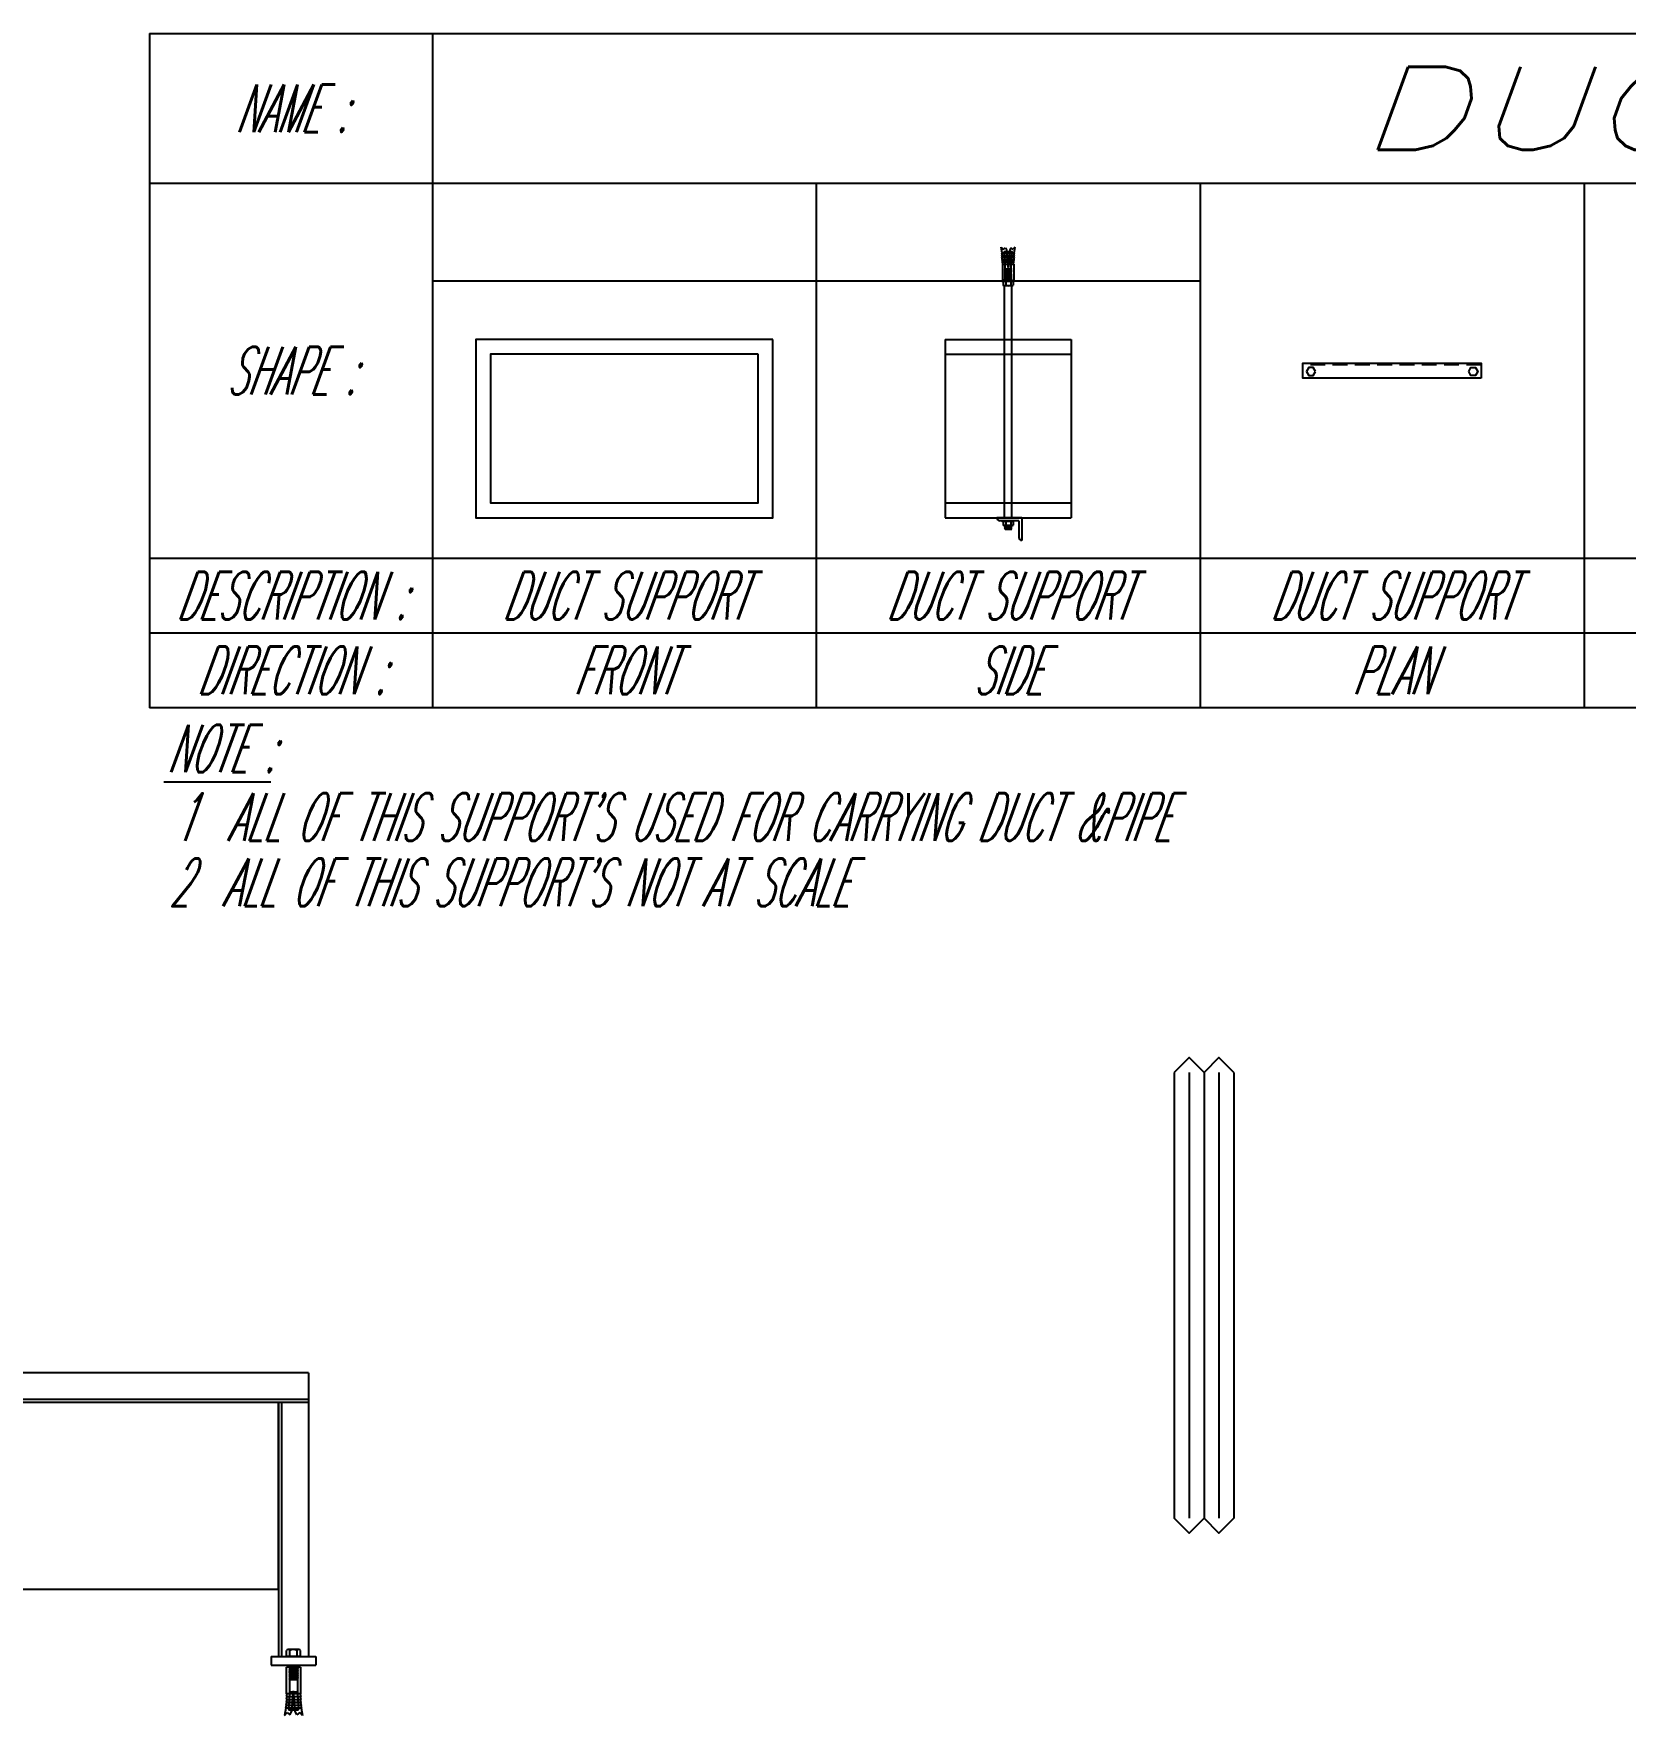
# Model space of a CAD drawing. Header units: millimetres. Extents: x -21221 to 1625077, y -149981 to 356550.
# Drawn here: x 272136 to 298922, y 91374 to 119668 of the extents above; entities that cross this region are included whole.
import ezdxf
from ezdxf.enums import TextEntityAlignment as Align

# ---------------------------------------------------------------- set-up
doc = ezdxf.new("R2010")
doc.units = ezdxf.units.MM
doc.header["$LTSCALE"] = 1000
doc.header["$MEASUREMENT"] = 0
doc.linetypes.add('HIDDEN', pattern=[0.375, 0.25, -0.125])
doc.layers.get('0').update_dxf_attribs({"linetype": 'CONTINUOUS'})
for name, color, linetype in [('3-SUPPLY-DUCT', 3, 'CONTINUOUS'), ('FLEX', 12, 'CONTINUOUS'), ('SEC', 4, 'CONTINUOUS'), ('SUPPORT', 31, 'CONTINUOUS')]:
    doc.layers.add(name, color=color, linetype=linetype)
doc.styles.add('dim', font='romans.shx', dxfattribs={"width": 0.7})

# ---------------------------------------------------------------- blocks, each defined once
blk = doc.blocks.new('*U421')
at = {"layer": 'SUPPORT', "linetype": 'Continuous', "ltscale": 500}
for p, q in [((-10.2, 445.8), (-11.8, 455.1)), ((-11.8, 455.1), (-8.3, 451.5)), ((-8.3, 451.5), (-4.6, 454.3)), ((-4.6, 454.3), (-2.8, 450.8)), ((4.6, 454.3), (2.8, 450.8)), ((8.3, 451.5), (4.6, 454.3)), ((11.8, 455.1), (8.3, 451.5)), ((10.2, 445.8), (11.8, 455.1)), ((-10.6, 445.8), (10.6, 445.8)), ((-9.7, 442), (-10.6, 445.8)), ((-10.6, 442), (10.6, 442)), ((-9.7, 438.2), (-10.6, 442)), ((-10.6, 438.2), (10.6, 438.2)), ((-9.7, 434.4), (-10.6, 438.2)), ((-10.2, 434.4), (10.2, 434.4)), ((-9.3, 430.5), (-10.2, 434.4)), ((9.7, 430.5), (-9.7, 430.5)), ((-8.9, 426.7), (-9.7, 430.5)), ((-9.3, 430.5), (9.3, 430.5)), ((-9.3, 426.7), (9.3, 426.7)), ((-9.3, 398.6), (-9.3, 426.7)), ((-5.2, 426.7), (-6.7, 446.9)), ((-6.2, 447.7, 51366.3), (6.2, 447.7, 51366.3)), ((-5.2, 417.4), (-5.2, 426.7)), ((-2.8, 450.8), (-0.5, 421.1)), ((2.8, 450.8), (0.5, 421.1)), ((5.2, 426.7), (6.7, 446.9)), ((5.2, 418.2), (5.2, 426.7)), ((8.9, 426.7), (9.7, 430.5)), ((9.3, 430.5), (10.2, 434.4)), ((9.3, 426.7), (9.3, 398.6)), ((9.7, 442), (10.6, 445.8)), ((9.7, 438.2), (10.6, 442)), ((9.7, 434.4), (10.6, 438.2)), ((-8.4, 397.2), (-8.4, 391.2)), ((8.4, 397.2), (-8.4, 397.2)), ((-6.4, 401.3), (-6.4, 398.6)), ((5.6, 401.3), (-6.4, 401.3)), ((-6, 416.5), (6, 417.4)), ((-6, 416.5), (-5.2, 417.4)), ((-5.2, 415.7), (-6, 416.5)), ((-6, 414.8), (6, 415.7)), ((-6, 414.8), (-5.2, 415.7)), ((-5.2, 414), (-6, 414.8)), ((-6, 413.2), (6, 414)), ((-6, 413.2), (-5.2, 414)), ((-5.2, 412.3), (-6, 413.2)), ((-6, 411.5), (6, 412.3)), ((-6, 411.5), (-5.2, 412.3)), ((-5.2, 410.6), (-6, 411.5)), ((-6, 409.8), (6, 410.6)), ((-6, 409.8), (-5.2, 410.6)), ((-5.2, 408.9), (-6, 409.8)), ((-6, 408.1), (6, 408.9)), ((-6, 408.1), (-5.2, 408.9)), ((-5.2, 407.2), (-6, 408.1)), ((-6, 406.4), (6, 407.2)), ((-6, 406.4), (-5.2, 407.2)), ((-5.2, 405.5), (-6, 406.4)), ((-6, 404.7), (6, 405.5)), ((-6, 404.7), (-5.2, 405.5)), ((-5.2, 403.8), (-6, 404.7)), ((-6, 403), (6, 403.8)), ((-6, 403), (-5.2, 403.8)), ((-5.2, 402.1), (-6, 403)), ((-6, 401.3), (6, 402.1)), ((-6, 401.3), (-5.2, 402.1)), ((-6, 401.3), (-6, 401.3)), ((5.2, 418.2), (-5.2, 418.2)), ((-5.2, 417.4), (5.2, 418.2)), ((-5.2, 417.4), (5.2, 418.2)), ((-5.2, 415.7), (5.2, 416.5)), ((-5.2, 414), (5.2, 414.8)), ((-5.2, 412.3), (5.2, 413.2)), ((-5.2, 410.6), (5.2, 411.5)), ((-5.2, 408.9), (5.2, 409.8)), ((-5.2, 407.2), (5.2, 408.1)), ((-5.2, 405.5), (5.2, 406.4)), ((-5.2, 403.8), (5.2, 404.7)), ((-5.2, 402.1), (5.2, 403)), ((-4.2, 397.2), (-4.2, 391.2)), ((0.5, 421.1), (-0.5, 421.1)), ((4.2, 397.2), (4.2, 391.2)), ((6, 417.4), (5.2, 418.2)), ((5.2, 416.5), (6, 417.4)), ((6, 415.7), (5.2, 416.5)), ((5.2, 414.8), (6, 415.7)), ((6, 414), (5.2, 414.8)), ((5.2, 413.2), (6, 414)), ((6, 412.3), (5.2, 413.2)), ((5.2, 411.5), (6, 412.3)), ((6, 410.6), (5.2, 411.5)), ((5.2, 409.8), (6, 410.6)), ((6, 408.9), (5.2, 409.8)), ((5.2, 408.1), (6, 408.9)), ((6, 407.2), (5.2, 408.1)), ((5.2, 406.4), (6, 407.2)), ((6, 405.5), (5.2, 406.4)), ((5.2, 404.7), (6, 405.5)), ((6, 403.8), (5.2, 404.7)), ((5.2, 403), (6, 403.8)), ((6, 402.1), (5.2, 403)), ((5.2, 401.3), (6, 402.1)), ((5.6, 401.3), (5.6, 398.6)), ((8.4, 397.2), (8.4, 391.2)), ((-7.4, 390.4), (-8.4, 391.2)), ((7.4, 390.4), (-7.4, 390.4)), ((-6, 0), (-6, 390.4)), ((6, 0), (6, 390.4)), ((7.4, 390.4), (8.4, 391.2))]:
    blk.add_line(p, q, dxfattribs=at)
at = {"layer": 'SUPPORT'}
for p, q in [((23, 0), (-19, 0)), ((23, 0), (23, -38.1)), ((18, -5), (-14, -5)), ((-8.4, -6.4), (-8.4, -12.4)), ((8.4, -6.4), (-8.4, -6.4)), ((-7, -13.2), (-8.4, -12.4)), ((7, -13.2), (-7, -13.2)), ((-6.1, -13.3), (-4.5, -13.2)), ((-6, -13.2), (-6.1, -13.3)), ((-6.1, -13.3), (-5.2, -14)), ((-6, -14.9), (6, -14)), ((-6, -14.9), (-5.2, -14)), ((-5.2, -15.7), (-6, -14.9)), ((-6, -16.5), (6, -15.7)), ((-6, -16.5), (-5.2, -15.7)), ((-5.2, -17.4), (-6, -16.5)), ((-6, -18.2), (6, -17.4)), ((-6, -18.2), (-5.2, -17.4)), ((-5.3, -19), (-6, -18.2)), ((-5.3, -19), (5.9, -19)), ((5.2, -13.2), (-5.2, -13.2)), ((-5.2, -14), (5.2, -13.2)), ((-5.2, -14), (5.2, -13.2)), ((-5.2, -15.7), (5.2, -14.9)), ((-5.2, -17.4), (5.2, -16.5)), ((-4.2, -6.4), (-4.2, -12.4)), ((-3.9, -19), (5.2, -18.2)), ((4.2, -6.4), (4.2, -12.4)), ((6, -14), (5.2, -13.2)), ((5.2, -14.9), (6, -14)), ((6, -15.7), (5.2, -14.9)), ((5.2, -16.5), (6, -15.7)), ((6, -17.4), (5.2, -16.5)), ((5.2, -18.2), (6, -17.4)), ((5.9, -19), (5.2, -18.2)), ((7, -13.2), (8.4, -12.4)), ((8.4, -6.4), (8.4, -12.4)), ((18, -5), (18, -33.1))]:
    blk.add_line(p, q, dxfattribs=at)
at = {"layer": 'SUPPORT', "linetype": 'Continuous', "ltscale": 500}
blk.add_lwpolyline([(10, 397.2), (-10, 397.2), (-10, 398.6), (10, 398.6)], close=True, dxfattribs=at)
at = {"layer": 'SUPPORT'}
blk.add_lwpolyline([(10, -6.4), (-10, -6.4), (-10, -5), (10, -5)], close=True, dxfattribs=at)
at = {"layer": 'SUPPORT', "linetype": 'Continuous', "ltscale": 500}
for centre, radius, start, end in [((-5.9, 446.9, 51366.3), 0.846, 110.7967, 184.4577), ((5.9, 446.9, 51366.3), 0.846, 355.5423, 69.2033), ((-6.3, 393.5), 3.11, 227.7922, 312.2078), ((0, 401.7), 11.3, 248.2539, 291.7739), ((6.3, 393.5), 3.11, 227.7922, 312.2078)]:
    blk.add_arc(centre, radius, start, end, dxfattribs=at)
at = {"layer": 'SUPPORT'}
for centre, radius, start, end in [((-13.7, 0.3), 5.3, 183.1864, 266.8136), ((-6.2, -10.1, -8.6), 3.02, 230.7942, 312.8278), ((0, -1.9, -8.6), 11.3, 248.2539, 291.7739), ((6.2, -10.1, -8.6), 3.02, 227.1722, 309.2058), ((23.3, -32.8), 5.3, 183.1864, 266.8136)]:
    blk.add_arc(centre, radius, start, end, dxfattribs=at)
blk = doc.blocks.new('*U419')
at = {"layer": 'SUPPORT', "linetype": 'HIDDEN', "lineweight": -3, "ltscale": 0.1}
blk.add_line((50, 12.6), (-250, 12.6), dxfattribs=at)
at = {"layer": 'SUPPORT', "lineweight": -3, "ltscale": 0.1}
blk.add_lwpolyline([(50, -9.9), (-250, -9.9), (-250, 15.1), (50, 15.1)], close=True, dxfattribs=at)
at = {"layer": 'SUPPORT', "lineweight": -3}
for points in [[(-228.9, 1.3), (-232.7, 7.9), (-240.3, 7.9), (-244.1, 1.3), (-240.3, -5.3), (-232.7, -5.3)], [(28.9, 1.3), (32.7, 7.9), (40.3, 7.9), (44.1, 1.3), (40.3, -5.3), (32.7, -5.3)]]:
    blk.add_lwpolyline(points, close=True, dxfattribs=at)
blk = doc.blocks.new('*U428')
at = {"color": 9}
blk.add_lwpolyline([(25, 25), (-602.6, 25), (-602.6, -289.1), (25, -289.1)], close=True, dxfattribs=at)
at = {"layer": 'SUPPORT', "lineweight": -3}
for p, q in [((-652.6, 75), (-652.6, -402.2)), ((75, 75), (-652.6, 75)), ((75, 75), (75, -402.2)), ((75, 30), (-652.6, 30)), ((75, 25), (-652.6, 25)), ((-607.6, 25), (-607.6, -402.2)), ((-602.6, 25), (-602.6, -402.2)), ((25, 25), (25, -402.2)), ((30, 25), (30, -402.2)), ((-642, -402.2), (-642, -392.4)), ((-620.9, -390.7), (-639.2, -390.7)), ((-636, -402.2), (-636, -392.4)), ((-624.1, -402.2), (-624.1, -392.4)), ((-618.1, -402.2), (-618.1, -392.4)), ((38, -402.2), (38, -392.4)), ((59.1, -390.7), (40.9, -390.7)), ((44, -402.2), (44, -392.4)), ((56, -402.2), (56, -392.4)), ((62, -402.2), (62, -392.4)), ((-667.6, -402.2), (-592.6, -402.2)), ((-667.6, -402.2), (-667.6, -417.2)), ((-667.6, -402.2), (-667.6, -417.2)), ((-667.6, -417.2), (-592.6, -417.2)), ((-638.9, -402.2), (-642, -402.2)), ((-618.1, -420.4), (-642, -420.4)), ((-642, -465), (-642, -420.4)), ((-621.2, -402.2), (-638.9, -402.2)), ((-637.8, -417.2), (-637.8, -419.1)), ((-622.3, -419.1), (-637.8, -420.2)), ((-622.3, -419.1), (-637.8, -419.1)), ((-636.7, -419.1), (-637.8, -420.2)), ((-637.8, -420.2), (-636.7, -421.3)), ((-622.3, -421.3), (-637.8, -422.4)), ((-636.7, -421.3), (-637.8, -422.4)), ((-637.8, -422.4), (-636.7, -423.5)), ((-622.3, -423.5), (-637.8, -424.6)), ((-636.7, -423.5), (-637.8, -424.6)), ((-623.4, -420.2), (-636.7, -421.3)), ((-623.4, -422.4), (-636.7, -423.5)), ((-622.3, -419.1), (-623.4, -420.2)), ((-623.4, -420.2), (-622.3, -421.3)), ((-622.3, -421.3), (-623.4, -422.4)), ((-623.4, -422.4), (-622.3, -423.5)), ((-622.3, -423.5), (-623.4, -424.6)), ((-622.3, -417.2), (-622.3, -419.1)), ((-622.3, -419.1), (-622.3, -419.1)), ((-618.1, -402.2), (-621.2, -402.2)), ((-618.1, -420.4), (-618.1, -465)), ((-592.6, -402.2), (-592.6, -417.2)), ((12.5, -402.2), (87.5, -402.2)), ((12.5, -402.2), (12.5, -417.2)), ((12.5, -402.2), (12.5, -417.2)), ((12.5, -417.2), (87.5, -417.2)), ((62, -402.2), (38, -402.2)), ((62, -420.4), (38, -420.4)), ((38, -465), (38, -420.4)), ((42.3, -417.2), (42.3, -419.1)), ((57.7, -419.1), (42.3, -420.2)), ((57.7, -419.1), (42.3, -419.1)), ((43.4, -419.1), (42.3, -420.2)), ((42.3, -420.2), (43.4, -421.3)), ((57.7, -421.3), (42.3, -422.4)), ((43.4, -421.3), (42.3, -422.4)), ((42.3, -422.4), (43.4, -423.5)), ((57.7, -423.5), (42.3, -424.6)), ((43.4, -423.5), (42.3, -424.6)), ((56.6, -420.2), (43.4, -421.3)), ((56.6, -422.4), (43.4, -423.5)), ((57.7, -419.1), (56.6, -420.2)), ((56.6, -420.2), (57.7, -421.3)), ((57.7, -421.3), (56.6, -422.4)), ((56.6, -422.4), (57.7, -423.5)), ((57.7, -423.5), (56.6, -424.6)), ((57.7, -417.2), (57.7, -419.1)), ((57.7, -419.1), (57.7, -419.1)), ((62, -420.4), (62, -465)), ((87.5, -402.2), (87.5, -417.2)), ((-637.8, -424.6), (-636.7, -425.7)), ((-622.3, -425.7), (-637.8, -426.8)), ((-636.7, -425.7), (-637.8, -426.8)), ((-637.8, -426.8), (-636.7, -427.9)), ((-622.3, -427.9), (-637.8, -428.9)), ((-636.7, -427.9), (-637.8, -428.9)), ((-637.8, -428.9), (-636.7, -430)), ((-622.3, -430), (-637.8, -431.1)), ((-636.7, -430), (-637.8, -431.1)), ((-637.8, -431.1), (-636.7, -432.2)), ((-622.3, -432.2), (-637.8, -433.3)), ((-636.7, -432.2), (-637.8, -433.3)), ((-637.8, -433.3), (-636.7, -434.4)), ((-622.3, -434.4), (-637.8, -435.5)), ((-636.7, -434.4), (-637.8, -435.5)), ((-637.8, -435.5), (-636.7, -436.6)), ((-622.3, -436.6), (-637.8, -437.7)), ((-636.7, -436.6), (-637.8, -437.7)), ((-637.8, -437.7), (-636.7, -438.7)), ((-622.3, -438.7), (-637.8, -439.8)), ((-636.7, -438.7), (-637.8, -439.8)), ((-637.8, -439.8), (-636.7, -440.9)), ((-623.4, -424.6), (-636.7, -425.7)), ((-623.4, -426.8), (-636.7, -427.9)), ((-623.4, -428.9), (-636.7, -430)), ((-623.4, -431.1), (-636.7, -432.2)), ((-623.4, -433.3), (-636.7, -434.4)), ((-623.4, -435.5), (-636.7, -436.6)), ((-623.4, -437.7), (-636.7, -438.7)), ((-623.4, -439.8), (-636.7, -440.9)), ((-636.7, -440.9), (-623.4, -440.9)), ((-636.7, -440.9), (-636.7, -463.4)), ((-623.4, -424.6), (-622.3, -425.7)), ((-622.3, -425.7), (-623.4, -426.8)), ((-623.4, -426.8), (-622.3, -427.9)), ((-622.3, -427.9), (-623.4, -428.9)), ((-623.4, -428.9), (-622.3, -430)), ((-622.3, -430), (-623.4, -431.1)), ((-623.4, -431.1), (-622.3, -432.2)), ((-622.3, -432.2), (-623.4, -433.3)), ((-623.4, -433.3), (-622.3, -434.4)), ((-622.3, -434.4), (-623.4, -435.5)), ((-623.4, -435.5), (-622.3, -436.6)), ((-622.3, -436.6), (-623.4, -437.7)), ((-623.4, -437.7), (-622.3, -438.7)), ((-622.3, -438.7), (-623.4, -439.8)), ((-623.4, -439.8), (-623.4, -440.9)), ((-623.4, -440.9), (-623.4, -465)), ((42.3, -424.6), (43.4, -425.7)), ((57.7, -425.7), (42.3, -426.8)), ((43.4, -425.7), (42.3, -426.8)), ((42.3, -426.8), (43.4, -427.9)), ((57.7, -427.9), (42.3, -428.9)), ((43.4, -427.9), (42.3, -428.9)), ((42.3, -428.9), (43.4, -430)), ((57.7, -430), (42.3, -431.1)), ((43.4, -430), (42.3, -431.1)), ((42.3, -431.1), (43.4, -432.2)), ((57.7, -432.2), (42.3, -433.3)), ((43.4, -432.2), (42.3, -433.3)), ((42.3, -433.3), (43.4, -434.4)), ((57.7, -434.4), (42.3, -435.5)), ((43.4, -434.4), (42.3, -435.5)), ((42.3, -435.5), (43.4, -436.6)), ((57.7, -436.6), (42.3, -437.7)), ((43.4, -436.6), (42.3, -437.7)), ((42.3, -437.7), (43.4, -438.7)), ((57.7, -438.7), (42.3, -439.8)), ((43.4, -438.7), (42.3, -439.8)), ((42.3, -439.8), (43.4, -440.9)), ((56.6, -424.6), (43.4, -425.7)), ((56.6, -426.8), (43.4, -427.9)), ((56.6, -428.9), (43.4, -430)), ((56.6, -431.1), (43.4, -432.2)), ((56.6, -433.3), (43.4, -434.4)), ((56.6, -435.5), (43.4, -436.6)), ((56.6, -437.7), (43.4, -438.7)), ((56.6, -439.8), (43.4, -440.9)), ((43.4, -440.9), (56.6, -440.9)), ((43.4, -440.9), (43.4, -463.4)), ((56.6, -424.6), (57.7, -425.7)), ((57.7, -425.7), (56.6, -426.8)), ((56.6, -426.8), (57.7, -427.9)), ((57.7, -427.9), (56.6, -428.9)), ((56.6, -428.9), (57.7, -430)), ((57.7, -430), (56.6, -431.1)), ((56.6, -431.1), (57.7, -432.2)), ((57.7, -432.2), (56.6, -433.3)), ((56.6, -433.3), (57.7, -434.4)), ((57.7, -434.4), (56.6, -435.5)), ((56.6, -435.5), (57.7, -436.6)), ((57.7, -436.6), (56.6, -437.7)), ((56.6, -437.7), (57.7, -438.7)), ((57.7, -438.7), (56.6, -439.8)), ((56.6, -439.8), (56.6, -440.9)), ((56.6, -440.9), (56.6, -465)), ((-642, -479.7), (-643.1, -484.6)), ((-641.5, -465), (-642.6, -469.9)), ((-641.5, -469.9), (-642.6, -474.8)), ((-642.6, -469.9), (-617.5, -469.9)), ((-641.5, -474.8), (-642.6, -479.7)), ((-642.6, -474.8), (-617.5, -474.8)), ((-642.6, -479.7), (-617.5, -479.7)), ((-618.1, -465), (-642, -465)), ((-618.1, -479.7), (-642, -479.7)), ((-636.7, -465), (-638.7, -490.8)), ((-636.7, -463.4), (-636.7, -465)), ((-624.5, -462.3), (-635.6, -462.3)), ((-632.8, -494.2), (-630.1, -459.9)), ((-627.3, -494.2), (-630.1, -459.9)), ((-623.4, -463.4), (-623.4, -465)), ((-623.4, -465), (-621.4, -490.8)), ((-618.6, -465), (-617.5, -469.9)), ((-618.6, -469.9), (-617.5, -474.8)), ((-618.6, -474.8), (-617.5, -479.7)), ((-618.1, -479.7), (-617, -484.6)), ((38, -479.7), (36.9, -484.6)), ((38.6, -465), (37.5, -469.9)), ((38.6, -469.9), (37.5, -474.8)), ((37.5, -469.9), (62.5, -469.9)), ((38.6, -474.8), (37.5, -479.7)), ((37.5, -474.8), (62.5, -474.8)), ((37.5, -479.7), (62.5, -479.7)), ((62, -465), (38, -465)), ((62, -479.7), (38, -479.7)), ((43.4, -465), (41.4, -490.8)), ((43.4, -463.4), (43.4, -465)), ((55.5, -462.3), (44.5, -462.3)), ((47.3, -494.2), (50, -459.9)), ((52.7, -494.2), (50, -459.9)), ((56.6, -463.4), (56.6, -465)), ((56.6, -465), (58.6, -490.8)), ((61.4, -465), (62.5, -469.9)), ((61.4, -469.9), (62.5, -474.8)), ((61.4, -474.8), (62.5, -479.7)), ((62, -479.7), (63.1, -484.6)), ((-643.1, -489.5), (-645.3, -501.4)), ((-645.3, -501.4), (-640.7, -496.8)), ((-642.6, -484.6), (-643.7, -489.5)), ((-616.4, -489.5), (-643.7, -489.5)), ((-617, -484.6), (-643.1, -484.6)), ((-640.7, -496.8), (-636, -500.4)), ((-638, -491.9, 66093.3), (-622.1, -491.9, 66093.3)), ((-636, -500.4), (-632.8, -494.2)), ((-624.1, -500.4), (-627.3, -494.2)), ((-619.4, -496.8), (-624.1, -500.4)), ((-614.8, -501.4), (-619.4, -496.8)), ((-617.5, -484.6), (-616.4, -489.5)), ((-617, -489.5), (-614.8, -501.4)), ((36.9, -489.5), (34.8, -501.4)), ((34.8, -501.4), (39.3, -496.8)), ((37.5, -484.6), (36.4, -489.5)), ((63.6, -489.5), (36.4, -489.5)), ((63.1, -484.6), (36.9, -484.6)), ((39.3, -496.8), (44.1, -500.4)), ((42.1, -491.9, 66093.3), (57.9, -491.9, 66093.3)), ((44.1, -500.4), (47.3, -494.2)), ((55.9, -500.4), (52.7, -494.2)), ((60.7, -496.8), (55.9, -500.4)), ((65.2, -501.4), (60.7, -496.8)), ((62.5, -484.6), (63.6, -489.5)), ((63.1, -489.5), (65.2, -501.4))]:
    blk.add_line(p, q, dxfattribs=at)
for centre, radius, start, end in [((-639, -394.3, 66093.3), 3.56, 32.6685, 147.3315), ((-630.1, -402.5, 66093.3), 11.8, 59.4898, 120.5102), ((-621.1, -394.3, 66093.3), 3.56, 32.6685, 147.3315), ((41, -394.3, 66093.3), 3.56, 32.6685, 147.3315), ((50, -402.5, 66093.3), 11.8, 59.4898, 120.5102), ((59, -394.3, 66093.3), 3.56, 32.6685, 147.3315), ((-635.6, -463.4, 66093.3), 1.09, 90, 180), ((-624.5, -463.4, 66093.3), 1.09, 0, 90), ((44.5, -463.4, 66093.3), 1.09, 90, 180), ((55.5, -463.4, 66093.3), 1.09, 0, 90), ((-637.6, -490.9, 66093.3), 1.09, 175.5423, 249.2033), ((-622.5, -490.9, 66093.3), 1.09, 290.7967, 4.4577), ((42.4, -490.9, 66093.3), 1.09, 175.5423, 249.2033), ((57.6, -490.9, 66093.3), 1.09, 290.7967, 4.4577)]:
    blk.add_arc(centre, radius, start, end, dxfattribs=at)
blk = doc.blocks.new('*U427')
at = {"layer": 'FLEX'}
for p, q in [((-50, 375), (-50, -375)), ((0, 375), (0, -375)), ((50, 375), (50, -375))]:
    blk.add_line(p, q, dxfattribs=at)
at = {"layer": 'FLEX', "color": 13}
for p, q in [((-25, 375), (-25, -375)), ((25, 375), (25, -375))]:
    blk.add_line(p, q, dxfattribs=at)
at = {"layer": 'FLEX'}
for points in [[(0, 375), (-25, 400), (-50, 375)], [(50, 375), (25, 400), (0, 375)], [(0, -375), (-25, -400), (-50, -375)], [(50, -375), (25, -400), (0, -375)]]:
    blk.add_lwpolyline(points, dxfattribs=at)

msp = doc.modelspace()

# ---------------------------------------------------------------- linework, layer by layer
msp.add_line((278846.4, 115509.3), (291766.3, 115509.3))
at = {"layer": 'SEC'}
for p, q in [((274085.1, 119667.9), (274085.1, 108326.6)), ((274085.1, 119667.9), (336985.8, 119667.9)), ((278846.4, 119667.9), (278846.4, 108326.6)), ((274085.1, 117154.7), (336985.8, 117154.7)), ((285306.3, 117154.7), (285306.3, 108326.6)), ((291766.3, 117154.7), (291766.3, 108326.6)), ((298226.2, 117154.7), (298226.2, 108326.6)), ((336985.8, 110839.8), (274085.1, 110839.8)), ((336985.8, 109583.2), (274085.1, 109583.2)), ((336985.8, 108326.6), (274085.1, 108326.6))]:
    msp.add_line(p, q, dxfattribs=at)
at = {"layer": 'SUPPORT', "color": 9}
for p, q in [((287476.3, 114523.6), (289596.3, 114523.6)), ((287476.3, 114523.6), (287476.3, 114273.6)), ((289596.3, 114523.6), (289596.3, 114273.6)), ((287476.3, 111773.6), (287476.3, 111523.6)), ((289596.3, 111773.6), (289596.3, 111523.6)), ((287476.3, 111523.6), (289596.3, 111523.6))]:
    msp.add_line(p, q, dxfattribs=at)
at = {"layer": 'SUPPORT', "color": 3}
for p, q in [((287476.3, 114273.6), (289596.3, 114273.6)), ((287476.3, 114273.6), (287476.3, 111773.6)), ((289596.3, 114273.6), (289596.3, 111773.6)), ((287476.3, 111773.6), (289596.3, 111773.6))]:
    msp.add_line(p, q, dxfattribs=at)
at = {"layer": 'SUPPORT', "color": 9}
msp.add_lwpolyline([(284576.3, 114523.6), (279576.3, 114523.6), (279576.3, 111523.6), (284576.3, 111523.6)], close=True, dxfattribs=at)
at = {"layer": 'SUPPORT', "color": 3}
msp.add_lwpolyline([(284326.3, 114273.6), (279826.3, 114273.6), (279826.3, 111773.6), (284326.3, 111773.6)], close=True, dxfattribs=at)

# ---------------------------------------------------------------- block references
at = {"xscale": 10, "yscale": 10, "zscale": 10}
msp.add_blockref('*U428', (276009.1, 96388.8), dxfattribs=at)
at = {"layer": '3-SUPPLY-DUCT', "xscale": 10, "yscale": 10, "zscale": 10}
msp.add_blockref('*U427', (291831.5, 98441.6), dxfattribs=at)
at = {"layer": 'SUPPORT', "color": 1, "xscale": 10, "yscale": 10, "zscale": 10}
msp.add_blockref('*U421', (288536.3, 111523.6), dxfattribs=at)
at = {"layer": 'SUPPORT', "lineweight": -3, "xscale": 10, "yscale": 10, "zscale": 10}
msp.add_blockref('*U419', (295996.2, 113971.5), dxfattribs=at)

# ---------------------------------------------------------------- texts
at = {"style": 'dim', "oblique": 20}
for s, height, width, p in [('DUCT &PIPE SUPPORT', 1400, 1.5, (310147.9, 118411.3)), ('NAME :', 800, 0.5, (276465.7, 118411.3)), ('SHAPE :', 800, 0.5, (276465.7, 113997.3)), ('DESCRIPTION :', 800, 0.5, (276465.7, 110211.5)), ('DUCT SUPPORT', 800, 0.5, (282076.3, 110211.5)), ('DUCT SUPPORT', 800, 0.5, (288536.3, 110211.5)), ('DUCT SUPPORT', 800, 0.5, (294996.2, 110211.5)), ('DIRECTION :', 800, 0.5, (276465.7, 108954.9)), ('FRONT', 800, 0.5, (282076.3, 108954.9)), ('SIDE', 800, 0.5, (288536.3, 108954.9)), ('PLAN', 800, 0.5, (294996.2, 108954.9)), ('%%UNOTE :', 800, 0.5, (275283.6, 107642)), ("1  ALL OF THIS SUPPORT'S USED FOR CARRYING DUCT &PIPE", 800, 0.5, (282890.1, 106487.8)), ("2  ALL OF THIS SUPPORT'S NOT AT SCALE", 800, 0.5, (280144.9, 105387.8))]:
    msp.add_text(s, height=height, dxfattribs=dict(at, width=width)).set_placement(p, align=Align.MIDDLE)

doc.saveas('drawing.dxf')
